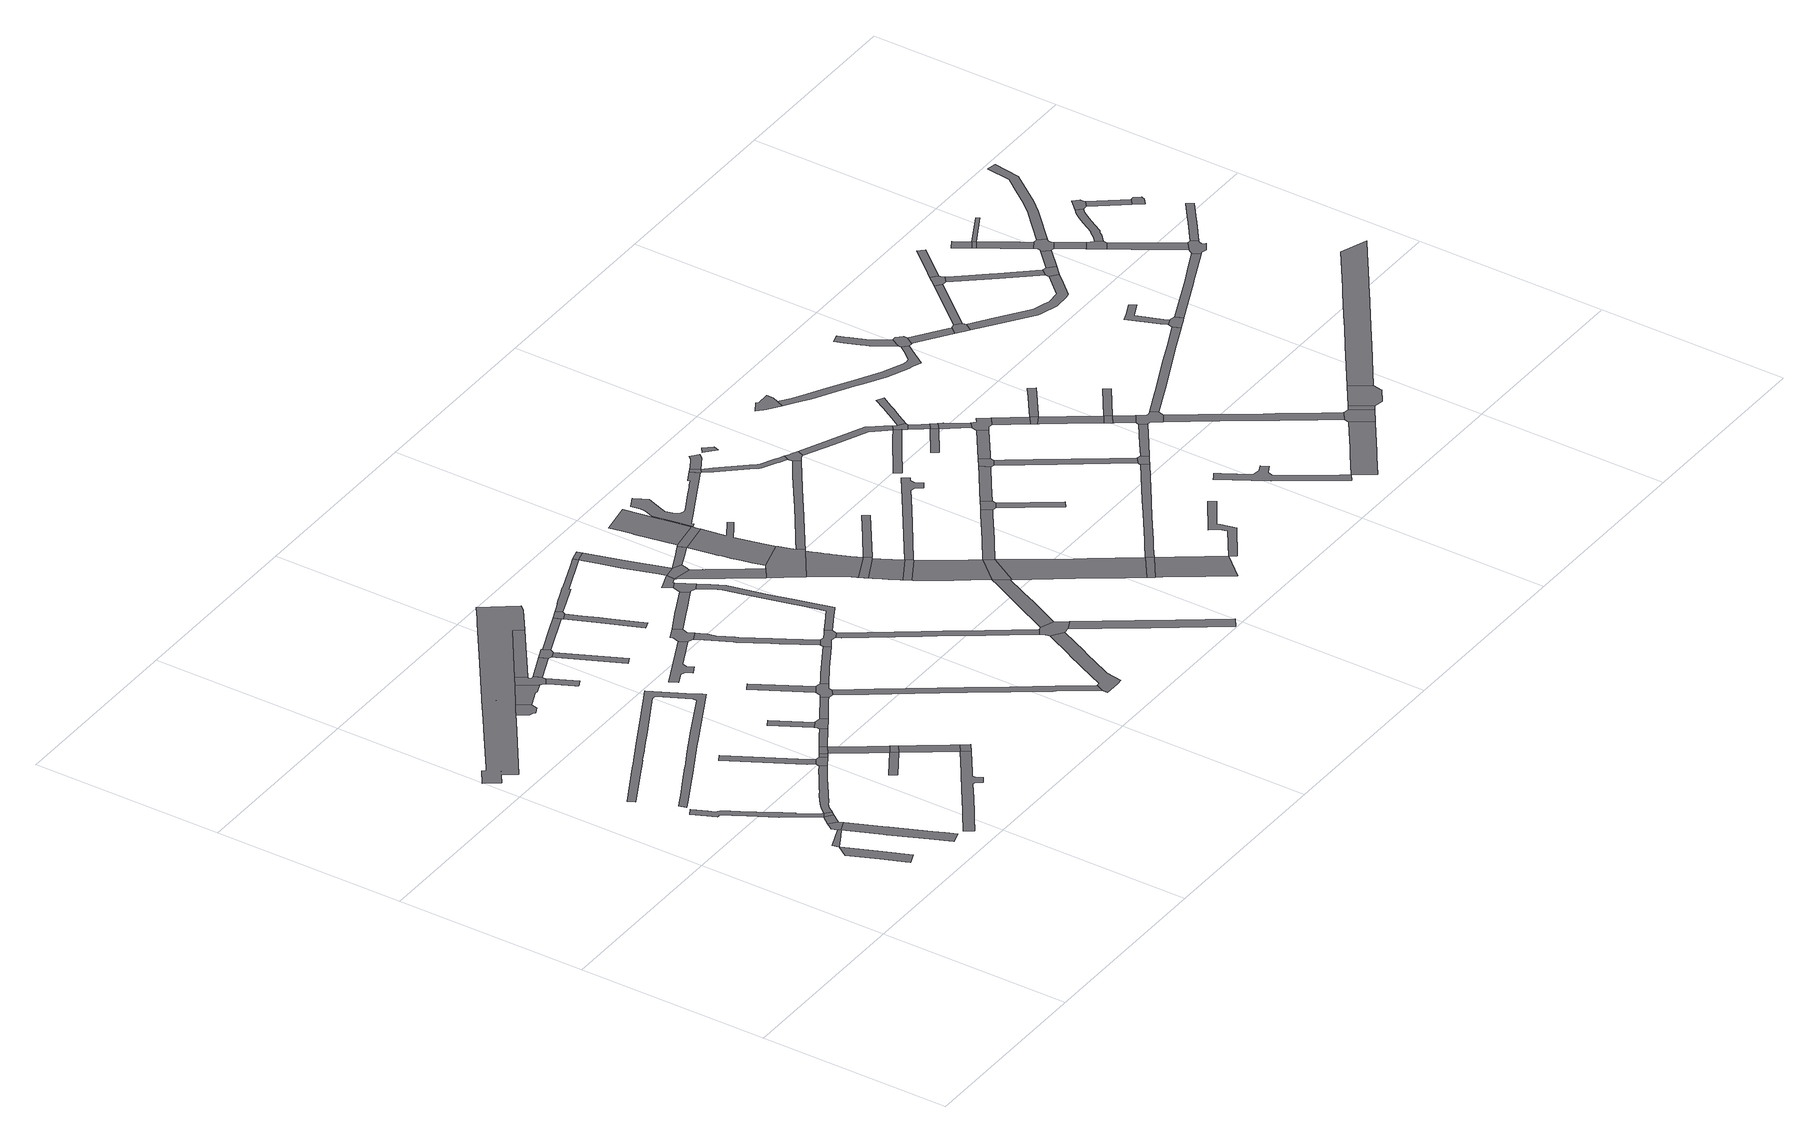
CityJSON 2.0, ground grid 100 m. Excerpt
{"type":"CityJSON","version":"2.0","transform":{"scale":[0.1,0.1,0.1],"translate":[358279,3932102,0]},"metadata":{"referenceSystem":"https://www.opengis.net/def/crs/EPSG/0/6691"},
"CityObjects":{
"road1":{"type":"Road","attributes":{"RoadStructureAttribute.sectionType":"1"},"geometry":[{"type":"MultiSurface","lod":"1","boundaries":[[[0,1,2,3,4,5,6,7,8,9,10]]]}]},
"road2":{"type":"Road","attributes":{"RoadStructureAttribute.sectionType":"1"},"geometry":[{"type":"MultiSurface","lod":"1","boundaries":[[[11,12,13,14,15,16,17,18,19,10,20,17,21,22,23,24,25,26]]]}]},
"road3":{"type":"Road","attributes":{"RoadStructureAttribute.sectionType":"1"},"geometry":[{"type":"MultiSurface","lod":"1","boundaries":[[[27,28,29,30,31,32,33,34,35,36,37,38,39,40,41,42,43,44,45,46,47,48,49,50,51,52,53,54,55,56,57]]]}]},
"road4":{"type":"Road","geometry":[{"type":"MultiSurface","lod":"1","boundaries":[[[17,16,58,59,60,18]]]}]},
"road5":{"type":"Road","attributes":{"RoadStructureAttribute.sectionType":"1"},"geometry":[{"type":"MultiSurface","lod":"1","boundaries":[[[59,58,61,41]]]}]},
"road6":{"type":"Road","geometry":[{"type":"MultiSurface","lod":"1","boundaries":[[[42,41,61,62,63]]]}]},
"road7":{"type":"Road","attributes":{"RoadStructureAttribute.sectionType":"1"},"geometry":[{"type":"MultiSurface","lod":"1","boundaries":[[[64,65,66,67,68,69,70,71,72,73,74,63,62,75,76,77,78,79,80,81,82,83,84]]]}]},
"road8":{"type":"Road","attributes":{"RoadStructureAttribute.sectionType":"1"},"geometry":[{"type":"MultiSurface","lod":"1","boundaries":[[[85,86,87,88,89,90,91,92,93,94,95,96,97,98,99,100,101,102,103,104,105,106,107,108,109,110,111,112,113,114,115,116,117,118,119,120,121,122,123,124,125,126]]]}]},
"road9":{"type":"Road","attributes":{"RoadStructureAttribute.sectionType":"1"},"geometry":[{"type":"MultiSurface","lod":"1","boundaries":[[[127,128,129,130,131,132]]]}]},
"road10":{"type":"Road","geometry":[{"type":"MultiSurface","lod":"1","boundaries":[[[133,134,135,136,137,138,139,140,141,142,143,144,145,146,147,148,149,150,151,152]]]}]},
"road11":{"type":"Road","geometry":[{"type":"MultiSurface","lod":"1","boundaries":[[[131,64,84,153,154,132]]]}]},
"road12":{"type":"Road","geometry":[{"type":"MultiSurface","lod":"1","boundaries":[[[155,156,157,158,159,160,161,162,163,164,165,166]]]}]},
"road13":{"type":"Road","attributes":{"RoadStructureAttribute.sectionType":"1"},"geometry":[{"type":"MultiSurface","lod":"1","boundaries":[[[167,154,153,168]]]}]},
"road14":{"type":"Road","attributes":{"RoadStructureAttribute.sectionType":"1"},"geometry":[{"type":"MultiSurface","lod":"1","boundaries":[[[169,170,171,172]]]}]},
"road15":{"type":"Road","geometry":[{"type":"MultiSurface","lod":"1","boundaries":[[[173,167,168,174]]]}]},
"road16":{"type":"Road","attributes":{"RoadStructureAttribute.sectionType":"1"},"geometry":[{"type":"MultiSurface","lod":"1","boundaries":[[[175,176,177,178,179,180,181,182,183,184,185,186,187,188,189,190,191,192,193,194,195,196,197,198,199,200,201,202,203,204,205,206,207,208,209,210,211,212,213,214,215]]]}]},
"road17":{"type":"Road","attributes":{"RoadStructureAttribute.sectionType":"1"},"geometry":[{"type":"MultiSurface","lod":"1","boundaries":[[[216,217,218,219,220,155,166]]]}]},
"road18":{"type":"Road","attributes":{"RoadStructureAttribute.sectionType":"1"},"geometry":[{"type":"MultiSurface","lod":"1","boundaries":[[[168,221,222,169,223,224,174]]]}]},
"road19":{"type":"Road","attributes":{"RoadStructureAttribute.sectionType":"1"},"geometry":[{"type":"MultiSurface","lod":"1","boundaries":[[[225,226,227,173,174]]]}]},
"road20":{"type":"Road","geometry":[{"type":"MultiSurface","lod":"1","boundaries":[[[172,228,223,169]]]}]},
"road21":{"type":"Road","geometry":[{"type":"MultiSurface","lod":"1","boundaries":[[[229,230,231,232,233,234,235,236,237,238,220,219,239,240]]]}]},
"road22":{"type":"Road","attributes":{"RoadStructureAttribute.sectionType":"1"},"geometry":[{"type":"MultiSurface","lod":"1","boundaries":[[[241,242,243,244,228,172,245,246,247,133]]]}]},
"road23":{"type":"Road","attributes":{"RoadStructureAttribute.sectionType":"1"},"geometry":[{"type":"MultiSurface","lod":"1","boundaries":[[[248,249,250,251]]]}]},
"road24":{"type":"Road","attributes":{"RoadStructureAttribute.sectionType":"1"},"geometry":[{"type":"MultiSurface","lod":"1","boundaries":[[[252,253,254,255,256,257,229,240]]]}]},
"road25":{"type":"Road","geometry":[{"type":"MultiSurface","lod":"1","boundaries":[[[258,248,251,259,226,225,260,261]]]}]},
"road26":{"type":"Road","geometry":[{"type":"MultiSurface","lod":"1","boundaries":[[[152,262,241,133]]]}]},
"road27":{"type":"Road","attributes":{"RoadStructureAttribute.sectionType":"1"},"geometry":[{"type":"MultiSurface","lod":"1","boundaries":[[[231,230,263,264]]]}]},
"road28":{"type":"Road","attributes":{"RoadStructureAttribute.sectionType":"1"},"geometry":[{"type":"MultiSurface","lod":"1","boundaries":[[[265,266,267,268,269,270,271,272,273,258,261]]]}]},
"road29":{"type":"Road","attributes":{"RoadStructureAttribute.sectionType":"1"},"geometry":[{"type":"MultiSurface","lod":"1","boundaries":[[[237,274,275,276,186,185,277,238]]]}]},
"road30":{"type":"Road","geometry":[{"type":"MultiSurface","lod":"1","boundaries":[[[263,278,279,280,281,282,264]]]}]},
"road31":{"type":"Road","attributes":{"RoadStructureAttribute.sectionType":"1"},"geometry":[{"type":"MultiSurface","lod":"1","boundaries":[[[278,283,284,285,286,279]]]}]},
"road32":{"type":"Road","attributes":{"RoadStructureAttribute.sectionType":"1"},"geometry":[{"type":"MultiSurface","lod":"1","boundaries":[[[287,288,289,290]]]}]},
"road33":{"type":"Road","geometry":[{"type":"MultiSurface","lod":"1","boundaries":[[[291,292,293,287,290,294,270,269,295,296]]]}]},
"road34":{"type":"Road","attributes":{"RoadStructureAttribute.sectionType":"1"},"geometry":[{"type":"MultiSurface","lod":"1","boundaries":[[[297,298,299,300,301,302,303,304,305,306,307]]]}]},
"road35":{"type":"Road","geometry":[{"type":"MultiSurface","lod":"1","boundaries":[[[308,281,280,309,310]]]}]},
"road36":{"type":"Road","attributes":{"RoadStructureAttribute.sectionType":"1"},"geometry":[{"type":"MultiSurface","lod":"1","boundaries":[[[311,312,313,314,315,316,317,318,319,320,321,322,323,324,325,326,327,328,329,330,296,295]]]}]},
"road37":{"type":"Road","attributes":{"RoadStructureAttribute.sectionType":"1"},"geometry":[{"type":"MultiSurface","lod":"1","boundaries":[[[331,332,333,334,293,292,335,336]]]}]},
"road38":{"type":"Road","geometry":[{"type":"MultiSurface","lod":"1","boundaries":[[[310,309,337,338,339,340]]]}]},
"road39":{"type":"Road","geometry":[{"type":"MultiSurface","lod":"1","boundaries":[[[341,342,343,344,345,346,297,307,347,348]]]}]},
"road40":{"type":"Road","attributes":{"RoadStructureAttribute.sectionType":"1"},"geometry":[{"type":"MultiSurface","lod":"1","boundaries":[[[349,350,351,352,353,354,355,338,337]]]}]},
"road41":{"type":"Road","attributes":{"RoadStructureAttribute.sectionType":"1"},"geometry":[{"type":"MultiSurface","lod":"1","boundaries":[[[356,357,358,359,360,361,362,363,364,365,366,367,368,369,370,371,341,348]]]}]},
"road42":{"type":"Road","geometry":[{"type":"MultiSurface","lod":"1","boundaries":[[[372,373,374,375,376,364,363,331,336,377,378]]]}]},
"road43":{"type":"Road","attributes":{"RoadStructureAttribute.sectionType":"1"},"geometry":[{"type":"MultiSurface","lod":"1","boundaries":[[[379,380,381,344,343,382,383,384]]]}]},
"road44":{"type":"Road","attributes":{"RoadStructureAttribute.sectionType":"1"},"geometry":[{"type":"MultiSurface","lod":"1","boundaries":[[[385,386,387,388,389,390,391,392,340,339,393,394,395,396,397,398,399]]]}]},
"road45":{"type":"Road","geometry":[{"type":"MultiSurface","lod":"1","boundaries":[[[400,401,402,403,404,405,406,407,408,321,320,409,410,411,412]]]}]},
"road46":{"type":"Road","attributes":{"RoadStructureAttribute.sectionType":"1"},"geometry":[{"type":"MultiSurface","lod":"1","boundaries":[[[413,414,415,416,417,418,419,420,421,422,423,424,425,372,378]]]}]},
"road47":{"type":"Road","geometry":[{"type":"MultiSurface","lod":"1","boundaries":[[[426,427,428,429,430,431,432,379,384]]]}]},
"road48":{"type":"Road","attributes":{"RoadStructureAttribute.sectionType":"1"},"geometry":[{"type":"MultiSurface","lod":"1","boundaries":[[[373,433,434,435,436,437,438,439,440,441,442,443,444,445,429,428,446,447,448,449,450,451,452,453,454,455,374]]]}]},
"road49":{"type":"Road","attributes":{"RoadStructureAttribute.sectionType":"1"},"geometry":[{"type":"MultiSurface","lod":"1","boundaries":[[[456,457,458,459,431,430,460,461]]]}]},
"road50":{"type":"Road","geometry":[{"type":"MultiSurface","lod":"1","boundaries":[[[462,463,464,399,465,466,467,456,468]]]}]},
"road51":{"type":"Road","geometry":[{"type":"MultiSurface","lod":"1","boundaries":[[[399,464,469,385]]]}]},
"road52":{"type":"Road","geometry":[{"type":"MultiSurface","lod":"1","boundaries":[[[470,471,468,456,461,472]]]}]},
"road53":{"type":"Road","attributes":{"RoadStructureAttribute.sectionType":"1"},"geometry":[{"type":"MultiSurface","lod":"1","boundaries":[[[461,473,474,475,476,477,478,479,480,481,482,483,484,472]]]}]},
"road54":{"type":"Road","geometry":[{"type":"MultiSurface","lod":"1","boundaries":[[[485,404,403,486,487,488,489,420,419]]]}]},
"road55":{"type":"Road","geometry":[{"type":"MultiSurface","lod":"1","boundaries":[[[490,491,492,493,468,471,494,495,496]]]}]},
"road56":{"type":"Road","geometry":[{"type":"MultiSurface","lod":"1","boundaries":[[[497,477,476,498,499,500,501,502,503,504,505]]]}]},
"road57":{"type":"Road","attributes":{"RoadStructureAttribute.sectionType":"1"},"geometry":[{"type":"MultiSurface","lod":"1","boundaries":[[[506,507,508,509,489,488,510,511,512]]]}]},
"road58":{"type":"Road","attributes":{"RoadStructureAttribute.sectionType":"1"},"geometry":[{"type":"MultiSurface","lod":"1","boundaries":[[[513,514,487,486,515,516,517,518]]]}]},
"road59":{"type":"Road","attributes":{"RoadStructureAttribute.sectionType":"1"},"geometry":[{"type":"MultiSurface","lod":"1","boundaries":[[[519,520,521,522,523,524,525,526,527,528,529,530,500,499,531,532,533,534,535]]]}]},
"road60":{"type":"Road","geometry":[{"type":"MultiSurface","lod":"1","boundaries":[[[536,537,538,539,540,490,496]]]}]},
"road61":{"type":"Road","geometry":[{"type":"MultiSurface","lod":"1","boundaries":[[[535,541,542,543,544,545,546,519]]]}]},
"road62":{"type":"Road","geometry":[{"type":"MultiSurface","lod":"1","boundaries":[[[547,548,549,550,551,552,553,554,497,505,555,556,557,558,559,560,561,536,496]]]}]},
"road63":{"type":"Road","attributes":{"RoadStructureAttribute.sectionType":"1"},"geometry":[{"type":"MultiSurface","lod":"1","boundaries":[[[543,562,563,564,565,566,567,568,569,570,571,572,544]]]}]},
"road64":{"type":"Road","attributes":{"RoadStructureAttribute.sectionType":"1"},"geometry":[{"type":"MultiSurface","lod":"1","boundaries":[[[573,574,575,576,540,539,577,578,579,580]]]}]},
"road65":{"type":"Road","geometry":[{"type":"MultiSurface","lod":"1","boundaries":[[[566,581,582,583,584,567]]]}]},
"road66":{"type":"Road","attributes":{"RoadStructureAttribute.sectionType":"1"},"geometry":[{"type":"MultiSurface","lod":"1","boundaries":[[[585,586,587,588,589,590,591,592,593,583,582,594,595,596,597,598,599,600,601,506]]]}]},
"road67":{"type":"Road","geometry":[{"type":"MultiSurface","lod":"1","boundaries":[[[602,603,585,506,512]]]}]},
"road68":{"type":"Road","attributes":{"RoadStructureAttribute.sectionType":"1"},"geometry":[{"type":"MultiSurface","lod":"1","boundaries":[[[546,604,605,606,607,519]]]}]},
"road69":{"type":"Road","attributes":{"RoadStructureAttribute.sectionType":"1"},"geometry":[{"type":"MultiSurface","lod":"1","boundaries":[[[608,609,610,611,612,613,614,615,616,617,603,602,618,619,620,621,622,623]]]}]},
"road70":{"type":"Road","attributes":{"RoadStructureAttribute.sectionType":"1"},"geometry":[{"type":"MultiSurface","lod":"1","boundaries":[[[624,625,626,627,628,629,630,631,632,633,634,635,636,637,638,639,640,641,642,643,644,645,646,647,648,649,650,651,652,653,654,655]]]}]},
"road71":{"type":"Road","geometry":[{"type":"MultiSurface","lod":"1","boundaries":[[[622,656,657,623]]]}]},
"road72":{"type":"Road","attributes":{"RoadStructureAttribute.sectionType":"1"},"geometry":[{"type":"MultiSurface","lod":"1","boundaries":[[[658,659,660,661,662,663,502,501,664,665,666,667,668,669,670]]]}]},
"road73":{"type":"Road","attributes":{"RoadStructureAttribute.sectionType":"1"},"geometry":[{"type":"MultiSurface","lod":"1","boundaries":[[[671,672,585,603,673,674,675,676,677]]]}]},
"road74":{"type":"Road","geometry":[{"type":"MultiSurface","lod":"1","boundaries":[[[584,678,679,680,681,682,683,684,685,686,687,688,689,690,567]]]}]},
"road75":{"type":"Road","attributes":{"RoadStructureAttribute.sectionType":"1"},"geometry":[{"type":"MultiSurface","lod":"1","boundaries":[[[691,692,693,657,656,694,695,696,697,698]]]}]},
"road76":{"type":"Road","geometry":[{"type":"MultiSurface","lod":"1","boundaries":[[[699,700,638,637,701]]]}]},
"road77":{"type":"Road","attributes":{"RoadStructureAttribute.sectionType":"1"},"geometry":[{"type":"MultiSurface","lod":"1","boundaries":[[[702,703,704,700,699,705,706,707]]]}]},
"road78":{"type":"Road","attributes":{"RoadStructureAttribute.sectionType":"1"},"geometry":[{"type":"MultiSurface","lod":"1","boundaries":[[[701,708,709,710,711,712,713,714,715,716,717,718,719,720,721,722,723,699]]]}]},
"road79":{"type":"Road","geometry":[{"type":"MultiSurface","lod":"1","boundaries":[[[724,725,677,676,726,727,728]]]}]},
"road80":{"type":"Road","geometry":[{"type":"MultiSurface","lod":"1","boundaries":[[[729,730,731,732]]]}]},
"road81":{"type":"Road","attributes":{"RoadStructureAttribute.sectionType":"1"},"geometry":[{"type":"MultiSurface","lod":"1","boundaries":[[[733,734,735,727,726]]]}]},
"road82":{"type":"Road","geometry":[{"type":"MultiSurface","lod":"1","boundaries":[[[669,736,737,738,739,740,717,716,670]]]}]},
"road83":{"type":"Road","attributes":{"RoadStructureAttribute.sectionType":"1"},"geometry":[{"type":"MultiSurface","lod":"1","boundaries":[[[741,742,743,744,745,746,747,748,749,691]]]}]},
"road84":{"type":"Road","attributes":{"RoadStructureAttribute.sectionType":"1"},"geometry":[{"type":"MultiSurface","lod":"1","boundaries":[[[750,751,752,753,754,724,728]]]}]},
"road85":{"type":"Road","attributes":{"RoadStructureAttribute.sectionType":"1"},"geometry":[{"type":"MultiSurface","lod":"1","boundaries":[[[755,756,757,758,759,623,657,760,761,762,763,764,765,766]]]}]},
"road86":{"type":"Road","attributes":{"RoadStructureAttribute.sectionType":"1"},"geometry":[{"type":"MultiSurface","lod":"1","boundaries":[[[767,768,769,770,771,772]]]}]},
"road87":{"type":"Road","attributes":{"RoadStructureAttribute.sectionType":"1"},"geometry":[{"type":"MultiSurface","lod":"1","boundaries":[[[773,774,775,776,777,738,737,778,779,780,772]]]}]},
"road88":{"type":"Road","geometry":[{"type":"MultiSurface","lod":"1","boundaries":[[[781,782,783,752,751,784]]]}]},
"road89":{"type":"Road","geometry":[{"type":"MultiSurface","lod":"1","boundaries":[[[785,786,787,788]]]}]},
"road90":{"type":"Road","attributes":{"RoadStructureAttribute.sectionType":"1"},"geometry":[{"type":"MultiSurface","lod":"1","boundaries":[[[789,790,791,792,793,794,795,796,797,781,784,798,799,800,801,802,803,804]]]}]},
"road91":{"type":"Road","attributes":{"RoadStructureAttribute.sectionType":"1"},"geometry":[{"type":"MultiSurface","lod":"1","boundaries":[[[805,806,783,782,807,808]]]}]},
"road92":{"type":"Road","geometry":[{"type":"MultiSurface","lod":"1","boundaries":[[[809,810,811,812,813,814,815,816,817]]]}]},
"road93":{"type":"Road","geometry":[{"type":"MultiSurface","lod":"1","boundaries":[[[773,772,771,818,819,820,821,822]]]}]},
"road94":{"type":"Road","attributes":{"RoadStructureAttribute.sectionType":"1"},"geometry":[{"type":"MultiSurface","lod":"1","boundaries":[[[823,820,819,824,785,825]]]}]},
"road95":{"type":"Road","geometry":[{"type":"MultiSurface","lod":"1","boundaries":[[[785,788,826,825]]]}]},
"road96":{"type":"Road","geometry":[{"type":"MultiSurface","lod":"1","boundaries":[[[765,827,828,829,789,804,830,766]]]}]},
"road97":{"type":"Road","attributes":{"RoadStructureAttribute.sectionType":"1"},"geometry":[{"type":"MultiSurface","lod":"1","boundaries":[[[831,832,833,834,826,788]]]}]},
"road98":{"type":"Road","attributes":{"RoadStructureAttribute.sectionType":"1"},"geometry":[{"type":"MultiSurface","lod":"1","boundaries":[[[821,835,836,837,838,839,840,841,842,822]]]}]},
"road99":{"type":"Road","attributes":{"RoadStructureAttribute.sectionType":"1"},"geometry":[{"type":"MultiSurface","lod":"1","boundaries":[[[843,844,845,846,847,848,849,850,851,852,853,854,855,856,857,858,859,860,861]]]}]},
"road100":{"type":"Road","geometry":[{"type":"MultiSurface","lod":"1","boundaries":[[[862,863,864,865,866,867,832,831,868,805,808]]]}]},
"road101":{"type":"Road","attributes":{"RoadStructureAttribute.sectionType":"1"},"geometry":[{"type":"MultiSurface","lod":"1","boundaries":[[[864,863,869,870]]]}]},
"road102":{"type":"Road","attributes":{"RoadStructureAttribute.sectionType":"1"},"geometry":[{"type":"MultiSurface","lod":"1","boundaries":[[[871,872,829,828,873,874]]]}]},
"road103":{"type":"Road","geometry":[{"type":"MultiSurface","lod":"1","boundaries":[[[875,870,869,876]]]}]},
"road104":{"type":"Road","attributes":{"RoadStructureAttribute.sectionType":"1"},"geometry":[{"type":"MultiSurface","lod":"1","boundaries":[[[877,878,879,875,876,880,881,882,883,884,885]]]}]},
"road105":{"type":"Road","attributes":{"RoadStructureAttribute.sectionType":"1"},"geometry":[{"type":"MultiSurface","lod":"1","boundaries":[[[886,887,888,889,890,891,892,893,894,895,896,897,898,899,900,901,815,814,902,903,904,905,906,907,908,909,910,911,912]]]}]},
"road106":{"type":"Road","geometry":[{"type":"MultiSurface","lod":"1","boundaries":[[[884,913,914,915,885]]]}]},
"road107":{"type":"Road","attributes":{"RoadStructureAttribute.sectionType":"1"},"geometry":[{"type":"MultiSurface","lod":"1","boundaries":[[[916,917,918,919,914,913]]]}]},
"road108":{"type":"Road","attributes":{"RoadStructureAttribute.sectionType":"1"},"geometry":[{"type":"MultiSurface","lod":"1","boundaries":[[[920,921,922,923,924,870,875]]]}]},
"road109":{"type":"Road","geometry":[{"type":"MultiSurface","lod":"1","boundaries":[[[925,926,927,928,929,918,917,871,874,930,931,932]]]}]},
"road110":{"type":"Road","attributes":{"RoadStructureAttribute.sectionType":"1"},"geometry":[{"type":"MultiSurface","lod":"1","boundaries":[[[933,934,935,936,937,843,938,939,940,941,942,943]]]}]},
"road111":{"type":"Road","attributes":{"RoadStructureAttribute.sectionType":"1"},"geometry":[{"type":"MultiSurface","lod":"1","boundaries":[[[915,944,945,885]]]}]},
"road112":{"type":"Road","attributes":{"RoadStructureAttribute.sectionType":"1"},"geometry":[{"type":"MultiSurface","lod":"1","boundaries":[[[946,947,948,949,950,951,952,953,954,955,956,957,958,959,960,925,932]]]}]},
"road113":{"type":"Road","attributes":{"RoadStructureAttribute.sectionType":"1"},"geometry":[{"type":"MultiSurface","lod":"1","boundaries":[[[961,962,963,964,965,966,967,968,969,970,971,972,973,974,975,976]]]}]},
"road114":{"type":"Road","geometry":[{"type":"MultiSurface","lod":"1","boundaries":[[[977,978,970,969,886,912,979,980,981]]]}]},
"road115":{"type":"Road","geometry":[{"type":"MultiSurface","lod":"1","boundaries":[[[982,983,984,953,952,933,943]]]}]},
"road116":{"type":"Road","attributes":{"RoadStructureAttribute.sectionType":"1"},"geometry":[{"type":"MultiSurface","lod":"1","boundaries":[[[980,985,986,987,981]]]}]},
"road117":{"type":"Road","attributes":{"RoadStructureAttribute.sectionType":"1"},"geometry":[{"type":"MultiSurface","lod":"1","boundaries":[[[988,989,983,982]]]}]},
"road118":{"type":"Road","attributes":{"RoadStructureAttribute.sectionType":"1"},"geometry":[{"type":"MultiSurface","lod":"1","boundaries":[[[990,991,992,993,994,995,996,997,998,999,1000,1001,1002,1003,927,926]]]}]},
"road119":{"type":"Road","geometry":[{"type":"MultiSurface","lod":"1","boundaries":[[[985,1004,1005,1006,1007,1008,986]]]}]},
"road120":{"type":"Road","geometry":[{"type":"MultiSurface","lod":"1","boundaries":[[[1009,989,988,1010,1011,1012,1013,1014]]]}]},
"road121":{"type":"Road","attributes":{"RoadStructureAttribute.sectionType":"1"},"geometry":[{"type":"MultiSurface","lod":"1","boundaries":[[[1015,1016,1017,1018,1019,1020,1008,1007]]]}]},
"road122":{"type":"Road","attributes":{"RoadStructureAttribute.sectionType":"1"},"geometry":[{"type":"MultiSurface","lod":"1","boundaries":[[[1005,1021,1022,1023,1024,1025,1026,1027,1028,1029,1030,1031,1032,1033,1034,1035,1036,1006]]]}]},
"road123":{"type":"Road","attributes":{"RoadStructureAttribute.sectionType":"1"},"geometry":[{"type":"MultiSurface","lod":"1","boundaries":[[[1037,1038,1039,1040,1041,1042,1043,1044,1045,1046]]]}]},
"road124":{"type":"Road","geometry":[{"type":"MultiSurface","lod":"1","boundaries":[[[1047,1037,1046,996,995,1048,1049,1050]]]}]},
"road125":{"type":"Road","geometry":[{"type":"MultiSurface","lod":"1","boundaries":[[[1051,1052,1053,1054,1055,1018,1017,1056,1057]]]}]},
"road126":{"type":"Road","attributes":{"RoadStructureAttribute.sectionType":"1"},"geometry":[{"type":"MultiSurface","lod":"1","boundaries":[[[1058,1059,1060,1061,1062,1063,1064,1065,1066,1057,1056]]]}]},
"road127":{"type":"Road","attributes":{"RoadStructureAttribute.sectionType":"1"},"geometry":[{"type":"MultiSurface","lod":"1","boundaries":[[[1067,1068,1069,1070,1071,1054,1053]]]}]},
"road128":{"type":"Road","geometry":[{"type":"MultiSurface","lod":"1","boundaries":[[[1061,1030,1029,1072,1073,1062]]]}]},
"road129":{"type":"Road","attributes":{"RoadStructureAttribute.sectionType":"1"},"geometry":[{"type":"MultiSurface","lod":"1","boundaries":[[[1074,1075,1076,1077,1078,1079,1080,1081,1082,1047,1050]]]}]},
"road130":{"type":"Road","attributes":{"RoadStructureAttribute.sectionType":"1"},"geometry":[{"type":"MultiSurface","lod":"1","boundaries":[[[1083,1084,1085,1086,1087,1088,1089,1090,1091,1092,1093,1094,1095,1096,1097,1098,1099,1009,1014]]]}]},
"road131":{"type":"Road","attributes":{"RoadStructureAttribute.sectionType":"1"},"geometry":[{"type":"MultiSurface","lod":"1","boundaries":[[[1100,1101,1102,1103,1104,1105]]]}]},
"road132":{"type":"Road","attributes":{"RoadStructureAttribute.sectionType":"1"},"geometry":[{"type":"MultiSurface","lod":"1","boundaries":[[[1106,1107,1073,1072]]]}]},
"road133":{"type":"Road","geometry":[{"type":"MultiSurface","lod":"1","boundaries":[[[1108,1109,1105,1104]]]}]},
"road134":{"type":"Road","attributes":{"RoadStructureAttribute.sectionType":"1"},"geometry":[{"type":"MultiSurface","lod":"1","boundaries":[[[1110,1111,1112,1113,1109,1108,1114,1115,1116,1117,1118,1119]]]}]},
"road135":{"type":"Road","geometry":[{"type":"MultiSurface","lod":"1","boundaries":[[[1120,1121,1122,1107,1106,1123,1124,1125,1126,1127,1128,1110,1119]]]}]},
"road136":{"type":"Road","attributes":{"RoadStructureAttribute.sectionType":"1"},"geometry":[{"type":"MultiSurface","lod":"1","boundaries":[[[1129,1130,1105,1109]]]}]},
"road137":{"type":"Road","attributes":{"RoadStructureAttribute.sectionType":"1"},"geometry":[{"type":"MultiSurface","lod":"1","boundaries":[[[1123,1131,1132,1133,1134,1124]]]}]},
"road138":{"type":"Road","geometry":[{"type":"MultiSurface","lod":"1","boundaries":[[[1135,1136,1137,1138,1133,1132,1139,1140,1141,1142,1143]]]}]},
"road139":{"type":"Road","attributes":{"RoadStructureAttribute.sectionType":"1"},"geometry":[{"type":"MultiSurface","lod":"1","boundaries":[[[1144,1145,1146,1147,1148,1149,1150,1151,1143,1142]]]}]},
"road140":{"type":"Road","geometry":[{"type":"MultiSurface","lod":"1","boundaries":[[[1147,1146,1079,1078,1152,1153,1154,1155,1156,1157,1158]]]}]},
"road141":{"type":"Road","attributes":{"RoadStructureAttribute.sectionType":"1"},"geometry":[{"type":"MultiSurface","lod":"1","boundaries":[[[1159,1160,1161,1162,1163,1164,1165,1166,1167,1138,1137,1168,1169,1170,1171,1172,1173,1174,1175,1176]]]}]},
"road142":{"type":"Road","attributes":{"RoadStructureAttribute.sectionType":"1"},"geometry":[{"type":"MultiSurface","lod":"1","boundaries":[[[1177,1178,1179,1180,1181,1182,1128,1127,1183,1184,1185,1186,1187,1188]]]}]},
"road143":{"type":"Road","geometry":[{"type":"MultiSurface","lod":"1","boundaries":[[[1189,1190,1191,1159,1176,1192,1193]]]}]},
"road144":{"type":"Road","attributes":{"RoadStructureAttribute.sectionType":"1"},"geometry":[{"type":"MultiSurface","lod":"1","boundaries":[[[1157,1194,1195,1196,1197,1198,1199,1158]]]}]},
"road145":{"type":"Road","attributes":{"RoadStructureAttribute.sectionType":"1"},"geometry":[{"type":"MultiSurface","lod":"1","boundaries":[[[1200,1201,1202,1203,1204,1205,1193,1192]]]}]},
"road146":{"type":"Road","geometry":[{"type":"MultiSurface","lod":"1","boundaries":[[[1206,1207,1208,1203,1202,1209]]]}]}
},
"vertices":[
[434,493,0],[489,364,0],[498,343,0],[545,234,0],[554,213,0],[610,237,0],[555,370,0],[547,389,0],[547,390,0],[477,552,0],[476,554,0],
[839,214,0],[816,267,0],[735,454,0],[731,462,0],[688,563,0],[653,646,0],[595,621,0],[585,635,0],[469,588,0],[549,595,0],[621,560,0],[673,439,0],[678,427,0],[757,242,0],[804,137,0],[864,158,0],
[339,1223,0],[340,1222,0],[360,1176,0],[363,1170,0],[370,1153,0],[377,1154,0],[377,1153,0],[383,1155,0],[393,1148,0],[404,1130,0],[418,1105,0],[428,1087,0],[523,914,0],[567,853,0],[638,747,0],[661,762,0],[658,766,0],[590,867,0],[595,871,0],[563,924,0],[533,975,0],[502,1027,0],[463,1092,0],[455,1106,0],[442,1129,0],[441,1131,0],[419,1171,0],[397,1188,0],[384,1218,0],[352,1293,0],[317,1273,0],
[643,669,0],[602,700,0],[576,665,0],
[678,717,0],
[693,736,0],[663,759,0],
[968,989,0],[932,966,0],[892,939,0],[837,901,0],[786,865,0],[784,867,0],[779,863,0],[732,830,0],[733,828,0],[722,820,0],[693,797,0],[719,771,0],[744,791,0],[745,789,0],[804,831,0],[858,870,0],[873,880,0],[893,894,0],[904,901,0],[952,933,0],[989,957,0],
[264,1533,0],[501,1660,0],[561,1692,0],[562,1693,0],[629,1728,0],[664,1747,0],[759,1797,0],[1002,1928,0],[1022,1922,0],[1102,1768,0],[1098,1747,0],[1077,1736,0],[861,1627,0],[795,1593,0],[780,1585,0],[756,1572,0],[707,1545,0],[623,1499,0],[619,1497,0],[549,1459,0],[476,1420,0],[444,1403,0],[345,1350,0],[358,1314,0],[393,1333,0],[559,1419,0],[600,1442,0],[719,1506,0],[811,1555,0],[824,1562,0],[1163,1739,0],[1155,1755,0],[1138,1787,0],[1032,1989,0],[983,1963,0],[740,1833,0],[659,1790,0],[609,1763,0],[563,1739,0],[514,1713,0],[481,1695,0],[247,1570,0],
[989,1057,0],[787,1418,0],[752,1399,0],[951,1042,0],[973,1010,0],[1005,1032,0],
[1423,512,0],[1283,415,0],[1158,329,0],[1122,304,0],[1012,228,0],[897,149,0],[927,105,0],[1013,165,0],[1076,208,0],[1112,233,0],[1143,255,0],[1187,286,0],[1236,320,0],[1254,315,0],[1273,288,0],[1306,310,0],[1286,338,0],[1289,357,0],[1312,373,0],[1452,470,0],
[1047,994,0],[1026,1027,0],
[612,2423,0],[586,2405,0],[583,2403,0],[582,2402,0],[571,2395,0],[545,2377,0],[582,2325,0],[593,2321,0],[605,2316,0],[608,2310,0],[644,2329,0],[654,2362,0],
[1051,1042,0],[1073,1011,0],
[1237,777,0],[1086,683,0],[1108,650,0],[1260,744,0],
[1096,1072,0],[1116,1041,0],
[154,2105,0],[504,2349,0],[545,2378,0],[571,2396,0],[582,2404,0],[611,2424,0],[740,2513,0],[792,2549,0],[866,2601,0],[1103,2765,0],[1104,2764,0],[1136,2719,0],[1181,2750,0],[1266,2811,0],[1291,2839,0],[1168,3005,0],[1093,2952,0],[1058,2927,0],[1013,2895,0],[1012,2895,0],[798,2743,0],[573,2583,0],[560,2574,0],[433,2484,0],[319,2403,0],[117,2260,0],[97,2246,0],[85,2263,0],[9,2209,0],[2,2205,0],[55,2132,0],[445,2412,0],[538,2479,0],[539,2479,0],[571,2503,0],[1048,2846,0],[572,2502,0],[540,2479,0],[539,2478,0],[538,2478,0],[110,2170,0],
[669,2368,0],[744,2401,0],[752,2397,0],[806,2418,0],[740,2512,0],
[1149,902,0],[1182,856,0],[1280,807,0],[1223,888,0],
[1241,1120,0],[1217,1150,0],[1171,1121,0],
[1303,775,0],
[861,2421,0],[864,2443,0],[847,2481,0],[840,2478,0],[834,2478,0],[831,2480,0],[828,2484,0],[826,2488,0],[827,2498,0],[793,2548,0],[822,2408,0],[828,2399,0],
[1465,543,0],[1442,577,0],[1393,647,0],[1353,703,0],[1302,685,0],[1350,618,0],[1378,577,0],
[1249,1197,0],[1143,1386,0],[1108,1367,0],[1214,1177,0],
[834,2390,0],[890,2278,0],[897,2264,0],[910,2270,0],[935,2282,0],[877,2399,0],
[1286,1195,0],[1220,1167,0],[1294,1153,0],[1307,1162,0],
[1495,501,0],
[1005,2503,0],[988,2543,0],
[1367,1200,0],[1366,1201,0],[1382,1211,0],[1426,1239,0],[1451,1255,0],[1430,1287,0],[1388,1259,0],[1361,1242,0],[1360,1243,0],
[935,2575,0],[1023,2638,0],[1085,2682,0],[870,2602,0],
[1024,2495,0],[1060,2511,0],[1070,2531,0],[1053,2564,0],[1050,2570,0],
[1032,2475,0],[1174,2175,0],[1210,2192,0],[1071,2484,0],
[1492,1353,0],[1338,1628,0],[1299,1604,0],[1454,1328,0],
[1514,1296,0],[1542,1313,0],[1521,1346,0],[1447,1299,0],[1480,1250,0],[1511,1276,0],
[1449,2080,0],[1415,2063,0],[1153,1936,0],[1173,1896,0],[1232,1924,0],[1260,1915,0],[1277,1883,0],[1317,1904,0],[1301,1934,0],[1310,1963,0],[1471,2041,0],
[1204,2627,0],[1305,2629,0],[1290,2663,0],
[1526,1185,0],[1538,1168,0],[1575,1116,0],[1757,855,0],[1762,849,0],[1835,744,0],[1949,581,0],[2061,421,0],[2069,410,0],[2190,237,0],[2211,277,0],[2130,393,0],[2102,433,0],[1982,604,0],[1862,776,0],[1801,863,0],[1790,878,0],[1624,1115,0],[1604,1143,0],[1571,1191,0],
[1779,1501,0],[1628,1412,0],[1595,1392,0],[1554,1366,0],[1648,1381,0],[1797,1469,0],
[1309,2620,0],[1345,2635,0],[1354,2651,0],[1340,2684,0],
[1546,2054,0],[1530,2086,0],[1540,2115,0],[1518,2159,0],[1454,2127,0],[1460,2117,0],[1473,2041,0],[1501,2032,0],
[1371,2476,0],[1457,2264,0],[1463,2266,0],[1495,2278,0],[1429,2439,0],[1408,2491,0],[1377,2562,0],
[1503,2028,0],[1523,1986,0],[1583,1864,0],[1587,1858,0],[1589,1854,0],[1668,1714,0],[1689,1680,0],[1783,1520,0],[1817,1542,0],[1736,1679,0],[1704,1733,0],[1627,1868,0],[1620,1881,0],[1581,1960,0],[1571,2000,0],[1568,2009,0],
[1905,1511,0],[1911,1536,0],[1893,1568,0],[1869,1554,0],[1839,1537,0],[1845,1498,0],[1871,1492,0],
[1785,2294,0],[1655,2229,0],[1645,2224,0],[1667,2179,0],[1678,2184,0],[1807,2249,0],
[1736,2849,0],[1686,2828,0],[1516,2758,0],[1515,2760,0],[1454,2735,0],[1411,2718,0],[1399,2713,0],[1401,2710,0],[1414,2676,0],[1428,2682,0],[1451,2691,0],[1492,2708,0],[1524,2721,0],[1520,2729,0],[1743,2821,0],
[2326,311,0],[2396,456,0],[2410,484,0],[2484,636,0],[2423,676,0],[2345,518,0],[2343,515,0],[2258,340,0],[2228,279,0],[2191,206,0],[2274,206,0],[2303,209,0],[2318,296,0],
[1886,1469,0],[2099,1165,0],[2113,1146,0],[2138,1109,0],[2266,927,0],[2391,749,0],[2408,725,0],[2440,748,0],[2298,951,0],[2188,1109,0],[2134,1185,0],[2131,1190,0],[1989,1392,0],
[1816,2254,0],[1840,2247,0],[1845,2245,0],[1880,2265,0],[1831,2352,0],[1796,2332,0],[1794,2327,0],
[2013,1595,0],[2062,1624,0],[2068,1627,0],[2070,1628,0],[2037,1760,0],[2026,1807,0],[2010,1869,0],[2009,1868,0],[1998,1911,0],[1978,1989,0],[1949,2120,0],[1944,2143,0],[1912,2209,0],[1895,2157,0],[1906,2137,0],[1919,2079,0],[1929,2035,0],[1930,2033,0],[1962,1903,0],[2019,1676,0],[2020,1669,0],[2026,1645,0],[1947,1599,0],
[1863,2416,0],[1841,2407,0],[1772,2381,0],[1769,2380,0],[1827,2359,0],[1856,2370,0],
[1920,2435,0],[1856,2641,0],[1801,2837,0],[1769,2730,0],[1798,2625,0],[1852,2450,0],[1923,2424,0],
[1793,2865,0],
[1962,2372,0],[1969,2404,0],[1957,2353,0],
[1864,2360,0],[1990,2177,0],[2071,2062,0],[2098,2023,0],[2158,2065,0],[2131,2102,0],[2105,2140,0],[2036,2240,0],[2000,2291,0],[1994,2291,0],[1991,2297,0],[1992,2302,0],
[2420,708,0],[2514,639,0],[2570,666,0],[2528,726,0],[2458,750,0],
[2084,2502,0],[2075,2498,0],[2069,2495,0],[2024,2473,0],[2035,2433,0],[2088,2457,0],[2101,2461,0],
[2180,2080,0],[2144,1957,0],[2203,1872,0],[2376,1992,0],[2385,1998,0],[2363,2031,0],[2353,2062,0],[2337,2113,0],[2335,2123,0],
[2655,1149,0],[2632,1103,0],[2569,974,0],[2553,943,0],[2617,906,0],[2619,910,0],[2701,1077,0],
[2773,375,0],[2743,418,0],[2694,381,0],[2733,326,0],[2956,6,0],[3006,41,0],
[2478,1739,0],[2465,1766,0],[2453,1795,0],[2444,1814,0],[2428,1853,0],[2424,1863,0],[2415,1885,0],[2404,1912,0],[2401,1922,0],[2395,1938,0],[2386,1962,0],[2386,1963,0],[2281,1760,0],[2315,1710,0],[2320,1699,0],[2331,1675,0],[2333,1672,0],
[2259,2488,0],[2257,2497,0],[2252,2528,0],[2251,2533,0],[2093,2506,0],
[2338,1660,0],[2345,1647,0],[2353,1631,0],[2496,1702,0],[2495,1703,0],[2500,1706,0],
[2121,2343,0],[2127,2307,0],[2131,2288,0],[2138,2249,0],[2140,2242,0],[2151,2192,0],[2163,2142,0],[2177,2092,0],[2318,2181,0],[2299,2260,0],[2286,2327,0],[2348,2367,0],[2385,2391,0],[2369,2416,0],[2280,2359,0],
[2362,1611,0],[2370,1596,0],[2396,1546,0],[2423,1497,0],[2428,1489,0],[2566,1570,0],[2564,1573,0],[2562,1576,0],[2537,1622,0],[2512,1669,0],[2512,1670,0],
[2048,2785,0],[2048,2784,0],[2055,2734,0],[2056,2721,0],[2231,2649,0],[2220,2710,0],[2192,2875,0],[2035,2848,0],
[2441,1467,0],[2449,1454,0],[2587,1535,0],[2589,1537,0],
[2765,1271,0],[2727,1323,0],[2698,1365,0],[2675,1397,0],[2661,1418,0],[2645,1441,0],[2617,1485,0],[2600,1512,0],[2589,1531,0],[2452,1448,0],[2481,1400,0],[2488,1389,0],[2512,1353,0],[2539,1313,0],[2544,1306,0],[2554,1291,0],[2646,1162,0],
[2707,1074,0],[2796,1226,0],
[2641,1803,0],[2779,1899,0],[2756,1931,0],[2618,1836,0],
[3140,729,0],[3134,738,0],[3112,768,0],[3078,817,0],[3038,874,0],[3003,924,0],[2914,1052,0],[2889,1088,0],[2881,1100,0],[2830,1176,0],[2758,997,0],[2872,833,0],[2987,669,0],[3004,645,0],[3060,565,0],[3191,658,0],
[2233,2858,0],[2238,2839,0],[2242,2807,0],[2239,2782,0],[2224,2736,0],[2222,2727,0],[2237,2645,0],[2257,2530,0],[2277,2540,0],[2271,2549,0],[2327,2578,0],[2513,2676,0],[2550,2695,0],[2635,2740,0],[2612,2784,0],[2551,2752,0],[2556,2743,0],[2523,2726,0],[2509,2718,0],[2457,2691,0],[2412,2667,0],[2347,2632,0],[2346,2631,0],[2330,2630,0],[2310,2638,0],[2297,2656,0],[2288,2705,0],[2290,2718,0],[2307,2766,0],[2327,2816,0],[2310,2849,0],[2291,2887,0],
[3083,533,0],[3214,625,0],
[2850,2371,0],[2691,2259,0],[2649,2230,0],[2448,2091,0],[2417,2070,0],[2369,2036,0],[2431,2031,0],[2440,2037,0],[2669,2195,0],[2713,2226,0],[2873,2338,0],[2969,2404,0],[2947,2437,0],
[3064,1479,0],[2900,1364,0],[2906,1301,0],[2933,1319,0],[3088,1428,0],[3125,1454,0],[3094,1499,0],
[2830,1703,0],[2917,1763,0],[2997,1818,0],[3048,1853,0],[3077,1848,0],[3099,1816,0],[3132,1838,0],[3110,1871,0],[3115,1901,0],[3130,1911,0],[3107,1944,0],[2974,1851,0],[2897,1797,0],
[3409,344,0],[3347,432,0],[3269,546,0],[3102,505,0],[3215,341,0],[3247,303,0],[3251,296,0],[3301,223,0],
[2660,2753,0],[2636,2797,0],[2639,2735,0],
[2716,2853,0],[2701,2835,0],[2645,2802,0],[2738,2798,0],[2756,2822,0],[2716,2854,0],
[2676,2693,0],[2675,2692,0],[2785,2567,0],[2814,2534,0],[2823,2526,0],[2888,2492,0],[2902,2485,0],[2904,2483,0],[2945,2463,0],[2959,2490,0],[2936,2502,0],[2916,2512,0],[2841,2551,0],[2836,2556,0],[2812,2584,0],[2699,2711,0],
[3150,1539,0],[3115,1514,0],[3145,1451,0],[3178,1473,0],[3182,1494,0],
[2833,2771,0],[2843,2798,0],[2807,2844,0],[2776,2820,0],
[3222,1341,0],[3330,1187,0],[3362,1211,0],
[2993,2420,0],[3009,2422,0],[3025,2458,0],[2988,2475,0],[2987,2476,0],
[3432,311,0],[3621,439,0],[3603,516,0],[3592,529,0],[3746,631,0],[3724,665,0],[3533,537,0],[3566,498,0],[3576,457,0],
[3290,1569,0],[3407,1650,0],[3383,1701,0],[3325,1660,0],[3215,1583,0],
[3566,921,0],[3528,894,0],[3481,861,0],[3306,738,0],[3281,721,0],[3277,670,0],[3328,705,0],[3480,812,0],[3574,877,0],[3589,888,0],[3825,1052,0],[3803,1085,0],
[3355,2154,0],[3121,1998,0],[3143,1964,0],[3296,2066,0],[3434,2158,0],[3408,2188,0],
[3436,2210,0],[3414,2239,0],[3365,2301,0],[3359,2308,0],[3182,2388,0],[3165,2351,0],[3334,2276,0],[3392,2207,0],
[3460,1668,0],[3462,1689,0],[3430,1733,0],[3426,1646,0],
[3513,2052,0],[3354,1946,0],[3376,1913,0],[3532,2017,0],
[3839,1128,0],[3695,1333,0],[3666,1374,0],[3626,1431,0],[3591,1482,0],[3565,1518,0],[3563,1520,0],[3532,1565,0],[3490,1625,0],[3489,1556,0],[3499,1542,0],[3508,1529,0],[3593,1408,0],[3638,1344,0],[3662,1309,0],[3806,1105,0],
[3617,1864,0],[3492,1777,0],[3491,1709,0],[3649,1820,0],
[3250,2822,0],[3243,2834,0],[3189,2801,0],[3216,2772,0],[3227,2764,0],[3289,2720,0],[3307,2757,0],[3321,2788,0],[3323,2827,0],
[3438,2154,0],[3451,2135,0],[3479,2155,0],[3487,2169,0],[3452,2190,0],
[3496,2132,0],[3495,2076,0],[3541,2074,0],
[3566,2046,0],
[3854,1072,0],[3878,1089,0],[3859,1124,0],[3803,1089,0],
[3624,1896,0],[3654,1922,0],[3624,1959,0],[3582,2027,0],
[3520,2227,0],[3551,2279,0],[3565,2303,0],[3600,2363,0],[3566,2383,0],[3531,2323,0],[3517,2300,0],[3486,2247,0],
[4265,233,0],[4236,273,0],[4096,484,0],[4084,501,0],[4064,532,0],[4072,561,0],[4113,584,0],[4093,621,0],[4063,605,0],[4022,611,0],[3946,739,0],[3929,767,0],[3907,753,0],[3887,742,0],[4024,513,0],[4062,457,0],[4133,350,0],[4201,249,0],[4229,207,0],
[3672,1836,0],[3693,1834,0],[3737,1865,0],[3698,1921,0],[3671,1902,0],[3662,1912,0],[3623,1895,0],
[3796,1689,0],[3840,1721,0],
[4068,1271,0],[3940,1181,0],[3961,1147,0],[4092,1239,0],
[3863,1688,0],[3814,1662,0],
[3938,1579,0],[3887,1654,0],[3869,1680,0],[3820,1655,0],[3841,1625,0],[3893,1548,0],[3975,1430,0],[3988,1411,0],[4033,1442,0],
[3987,2524,0],[3962,2492,0],[3925,2444,0],[3919,2440,0],[3913,2438,0],[3907,2437,0],[3900,2436,0],[3894,2437,0],[3879,2441,0],[3838,2459,0],[3771,2486,0],[3664,2546,0],[3634,2563,0],[3524,2625,0],[3433,2676,0],[3366,2718,0],[3340,2686,0],[3410,2637,0],[3457,2611,0],[3608,2526,0],[3642,2507,0],[3751,2446,0],[3864,2399,0],[3883,2393,0],[3931,2377,0],[3992,2466,0],[4014,2497,0],
[4011,1378,0],[4056,1409,0],[4058,1410,0],
[4015,1372,0],[4073,1290,0],[4118,1322,0],[4060,1404,0],
[3880,1700,0],[4052,1824,0],[4028,1857,0],[3971,1816,0],[3921,1779,0],
[4191,1218,0],[4200,1247,0],[4182,1286,0],[4167,1279,0],[4147,1280,0],[4112,1235,0],[4137,1199,0],[4146,1187,0],
[4613,475,0],[4547,429,0],[4444,357,0],[4414,336,0],[4399,326,0],[4335,132,0],[4450,213,0],[4482,235,0],[4545,280,0],[4676,371,0],[4683,376,0],
[4235,1532,0],[4212,1565,0],
[4217,1085,0],[4293,975,0],[4441,759,0],[4449,748,0],[4549,604,0],[4596,537,0],[4619,505,0],[4663,536,0],[4550,699,0],[4547,703,0],[4493,781,0],[4484,793,0],[4454,837,0],[4337,1006,0],[4284,1084,0],
[3853,2807,0],[3869,2763,0],[3875,2744,0],[3899,2688,0],[3903,2679,0],[3916,2649,0],[3944,2602,0],[3952,2591,0],[3987,2540,0],[4014,2587,0],[3985,2626,0],[3959,2668,0],[3948,2694,0],[3919,2764,0],[3910,2788,0],[3898,2821,0],
[4063,2559,0],[4035,2588,0],[4033,2497,0],[4036,2501,0],[4063,2542,0],
[4762,431,0],[4693,530,0],[4664,535,0],
[4211,2378,0],[4243,2415,0],[4232,2423,0],
[4787,448,0],[4718,547,0],
[4373,1326,0],[4383,1331,0],[4559,1413,0],[4578,1423,0],[4692,1475,0],[4822,1534,0],[4804,1572,0],[4692,1521,0],[4661,1506,0],[4561,1460,0],[4560,1460,0],[4549,1455,0],[4356,1365,0],[4317,1347,0],
[4250,2350,0],[4274,2334,0],[4302,2374,0],[4298,2394,0],[4266,2418,0],
[4850,639,0],[4821,441,0],[4836,438,0],[4910,490,0],[4909,491,0],[4919,541,0],
[4402,2514,0],[4463,2584,0],[4511,2641,0],[4481,2667,0],[4443,2623,0],[4372,2540,0],
[4376,2261,0],[4548,2139,0],[4568,2133,0],[4656,2105,0],[4660,2105,0],[4736,2109,0],[4761,2114,0],[4845,2207,0],[4873,2237,0],[4833,2267,0],[4734,2159,0],[4664,2155,0],[4641,2162,0],[4571,2183,0],[4568,2185,0],[4423,2288,0],
[4846,1613,0],[4833,1641,0],[4785,1769,0],[4863,1805,0],[4844,1837,0],[4772,1803,0],[4764,1800,0],[4734,1789,0],[4795,1628,0],[4811,1597,0],
[4878,1606,0],[4849,1547,0],[4859,1551,0],[4895,1568,0],
[4559,2673,0],[4559,2676,0],[4558,2694,0],[4527,2721,0],[4507,2698,0],[4535,2639,0],[4566,2665,0],
[4671,2477,0],[4695,2450,0],[4816,2308,0],[4833,2288,0],[4860,2319,0],[4726,2477,0],[4700,2507,0],[4617,2604,0],[4574,2656,0],
[4574,2713,0],[4695,2853,0],[4700,2859,0],[4669,2886,0],[4575,2777,0],
[4918,2281,0],[4884,2317,0],
[5053,1640,0],[5159,1688,0],[5170,1693,0],[5221,1717,0],[5366,1783,0],[5348,1821,0],[5249,1775,0],[5151,1729,0],[4956,1641,0],
[5183,724,0],[5186,727,0],[5242,765,0],[5314,816,0],[5386,865,0],[5545,976,0],[5574,997,0],[5601,1016,0],[5674,1067,0],[5794,1151,0],[5872,1206,0],[5735,1257,0],[5505,1096,0],[5468,1070,0],[5318,966,0],[5232,905,0],[5114,824,0],
[4821,2796,0],[4778,2769,0],[4794,2744,0],[4817,2709,0],[4829,2690,0],[4871,2717,0],
[5014,2375,0],[4980,2410,0],
[4840,2673,0],[4882,2700,0],
[5023,2478,0],[4990,2531,0],[4910,2657,0],[4908,2660,0],[4864,2635,0],[4867,2630,0],[4900,2578,0],[4928,2535,0],[4928,2534,0],[4981,2451,0],
[4987,2443,0],[4991,2436,0],[4989,2419,0],[5033,2373,0],[5074,2400,0],[5069,2408,0],[5068,2428,0],[5081,2441,0],[5047,2476,0],
[5050,2791,0],[5041,2808,0],
[5063,2325,0],[5111,2247,0],[5155,2275,0],[5092,2372,0],
[5206,2206,0],[5206,2213,0],[5204,2213,0],[5183,2246,0],[5123,2228,0],[5123,2227,0],[5157,2175,0],[5163,2167,0],[5205,2194,0],
[5224,2071,0],[5319,1924,0],[5367,1850,0],[5406,1883,0],[5374,1933,0],[5349,1971,0],[5345,1978,0],[5279,2081,0],
[5378,1789,0],[5408,1781,0],[5449,1810,0],[5439,1824,0],[5443,1844,0],[5450,1850,0],[5426,1882,0],
[5344,2461,0],[5324,2442,0],[5303,2411,0],[5277,2372,0],[5239,2304,0],[5234,2302,0],[5222,2285,0],[5217,2279,0],[5205,2266,0],[5243,2249,0],[5254,2263,0],[5262,2273,0],[5265,2270,0],[5272,2281,0],[5311,2351,0],[5323,2369,0],[5355,2417,0],[5372,2433,0],
[5401,2978,0],[5382,2848,0],[5325,2774,0],[5260,2688,0],[5207,2629,0],[5202,2625,0],[5224,2579,0],[5242,2595,0],[5297,2656,0],[5384,2771,0],[5427,2827,0],[5449,2970,0],
[5422,2465,0],[5425,2485,0],[5398,2514,0],[5395,2434,0],[5426,2459,0],
[5569,1940,0],[5611,1972,0],[5689,2033,0],[5667,2066,0],[5586,2004,0],[5546,1973,0],
[5496,2306,0],[5515,2282,0],[5526,2268,0],[5558,2292,0],[5538,2317,0],[5527,2331,0],
[5595,2245,0],[5600,2262,0],[5575,2292,0],[5563,2220,0]
]}
